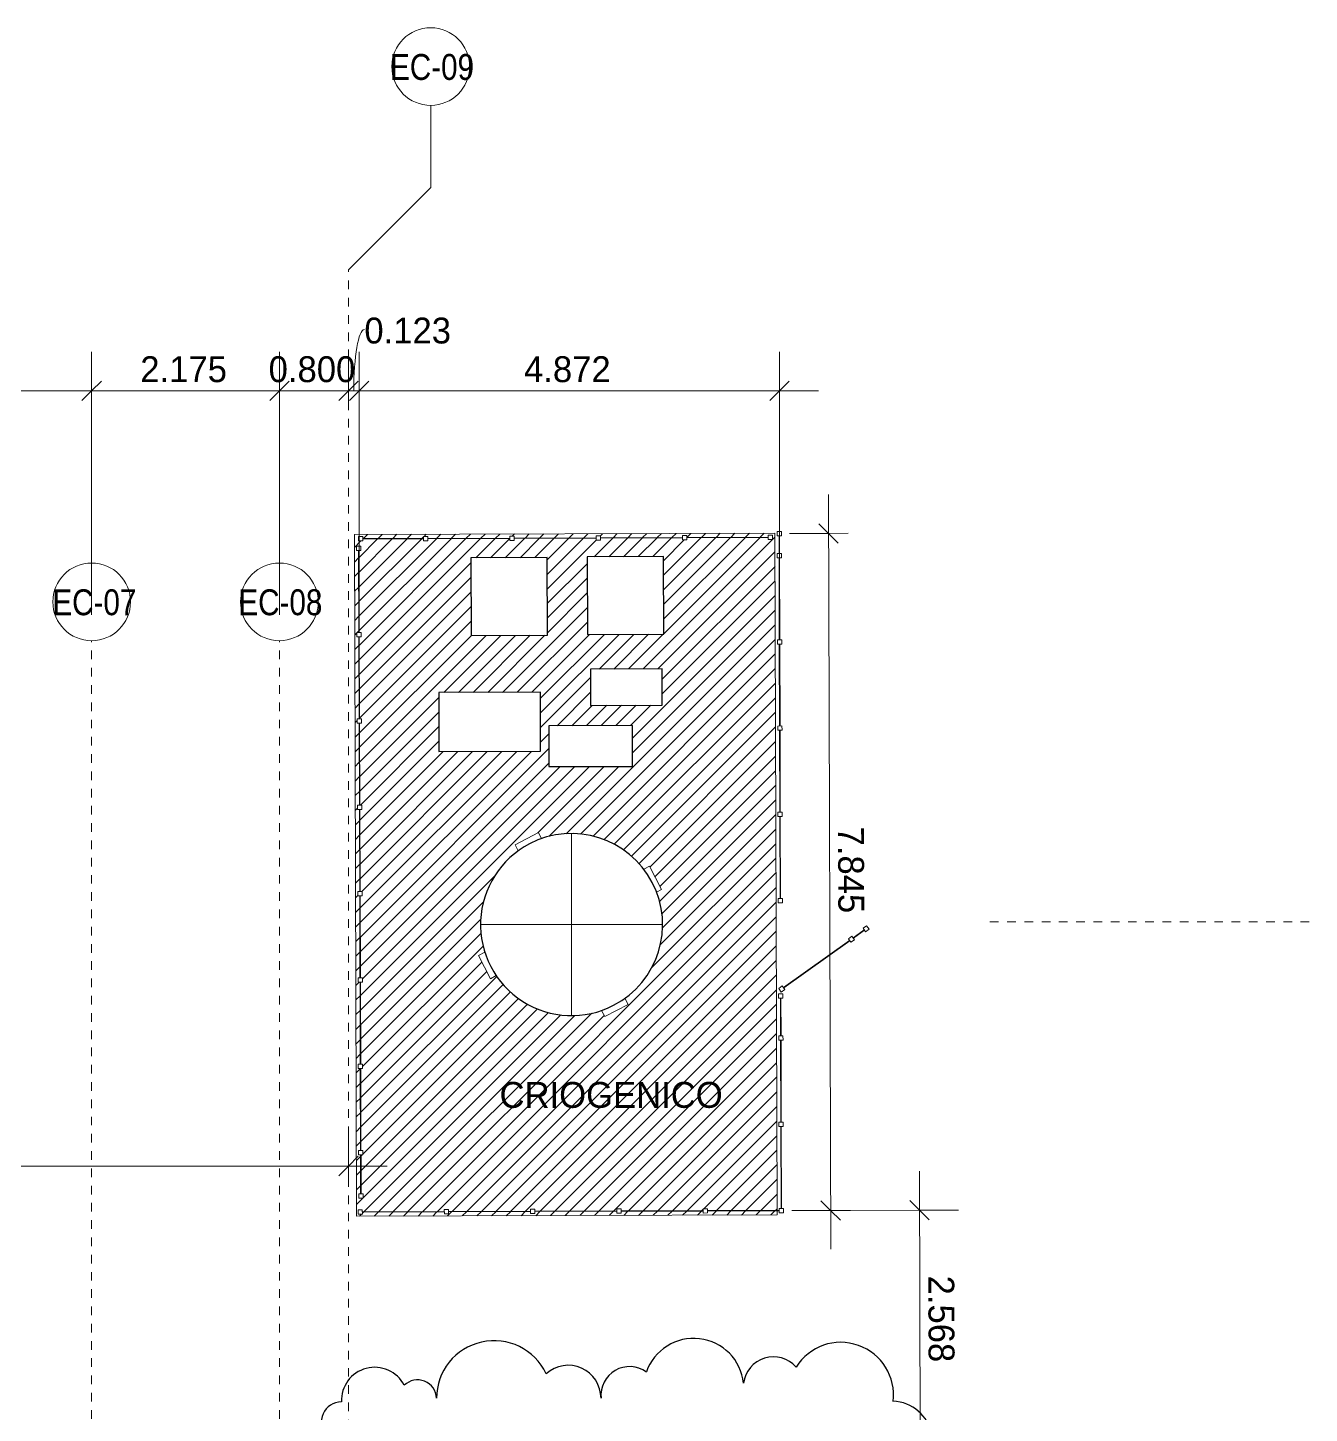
# Model space of a CAD drawing. Header units: metres. Extents: x -43 to 80, y -185 to 8.
# Drawn here: x 7.39 to 22.24, y -116.12 to -100.07 of the extents above; entities that cross this region are included whole.
import ezdxf

# ---------------------------------------------------------------- set-up
doc = ezdxf.new("R2010")
doc.units = ezdxf.units.M
doc.linetypes.add('Grid Line', pattern=[0.022225, 0.0127, -0.003175, 0.003175, -0.003175])
for name, color, linetype, lineweight in [('A-ANNO-DIMS', 7, 'Continuous', 9), ('A-ANNO-DIMS-150', 7, 'Continuous', 9), ('A-DETL-THIN', 7, 'Continuous', 9), ('A-FLOR', 7, 'Continuous', 9), ('A-GENM', 7, 'Continuous', 9), ('A-GLAZ-CWMG', 7, 'Continuous', 9), ('G-ANNO-REVC', 7, 'Continuous', 70), ('G-ANNO-TEXT', 7, 'Continuous', 9), ('S-GRID', 7, 'Continuous', 9), ('S-GRID-IDEN', 7, 'Continuous', 9)]:
    doc.layers.add(name, color=color, linetype=linetype, lineweight=lineweight)
doc.styles.add('Century Gothic', font='GOTHIC.TTF', dxfattribs={"height": 0.3})
doc.styles.add('Saira Condensed', font='SairaCondensed-Regular.ttf', dxfattribs={"height": 0.3})
doc.dimstyles.new('C_G_2_0mm', dxfattribs={"dimscale": 0.3048, "dimtxt": 0.31325, "dimasz": 0.738189, "dimexe": 1.476378, "dimexo": 0.984252, "dimgap": 0.049213, "dimtad": 1, "dimdec": 3, "dimrnd": 0.001, "dimzin": 0, "dimdsep": 46, "dimtxsty": 'Century Gothic', "dimblk1": 'OBLIQUE', "dimblk2": 'OBLIQUE', "dimsah": 1, "dimcen": 0.09, "dimdle": 1.476378, "dimazin": 2, "dimtfac": 1, "dimtdec": 4, "dimtix": 1, "dimtmove": 0, "dimatfit": 3, "dimfxl": 1, "dimtvp": 1, "dimtolj": 1, "dimtzin": 0, "dimarcsym": 2})
doc.dimstyles.new('C_G_2_0mm_1', dxfattribs={"dimscale": 0.3048, "dimtxt": 0.31325, "dimasz": 0.738189, "dimexe": 1.476378, "dimexo": 0.984252, "dimgap": 0.049213, "dimtad": 1, "dimdec": 3, "dimrnd": 0.001, "dimzin": 0, "dimdsep": 46, "dimtxsty": 'Century Gothic', "dimblk1": 'OBLIQUE', "dimblk2": 'OBLIQUE', "dimsah": 1, "dimcen": 0.09, "dimdle": 1.476378, "dimazin": 2, "dimtfac": 1, "dimtdec": 4, "dimtix": 1, "dimtmove": 1, "dimatfit": 3, "dimfxl": 1, "dimtvp": 1, "dimtolj": 1, "dimtzin": 0, "dimarcsym": 2})

# ---------------------------------------------------------------- blocks, each defined once
blk = doc.blocks.new('Quad Corner Mullion - 50x50 mm-2223614-N01 - ESTANQUE CABECERA')
at = {"layer": 'A-GLAZ-CWMG'}
for p, q in [((-0.025, -0.025), (-0.025, 0.025)), ((-0.025, 0.025), (0.025, 0.025)), ((0.025, 0.025), (0.025, -0.025)), ((0.025, -0.025), (-0.025, -0.025))]:
    blk.add_line(p, q, dxfattribs=at)
blk = doc.blocks.new('Quad Corner Mullion - 50x50 mm-2223615-N01 - ESTANQUE CABECERA')
at = {"layer": 'A-GLAZ-CWMG'}
for p, q in [((0.025, 0.025), (-0.025, 0.025)), ((-0.025, 0.025), (-0.025, -0.025)), ((0.025, -0.025), (0.025, 0.025)), ((-0.025, -0.025), (0.025, -0.025))]:
    blk.add_line(p, q, dxfattribs=at)
blk = doc.blocks.new('Circular Mullion - 5mm-2218549-N01 - ESTANQUE CABECERA')
at = {"layer": 'A-GLAZ-CWMG'}
for p, q in [((17.267, -121.423), (17.26, -122.373)), ((17.262, -122.373), (17.269, -121.423)), ((17.265, -122.373), (17.272, -121.424))]:
    blk.add_line(p, q, dxfattribs=at)
blk = doc.blocks.new('Circular Mullion - 5mm-2221786-N01 - ESTANQUE CABECERA')
at = {"layer": 'A-GLAZ-CWMG'}
for p, q in [((16.098, -113.772), (15.267, -113.775)), ((16.098, -113.774), (15.267, -113.777)), ((15.267, -113.78), (16.098, -113.777))]:
    blk.add_line(p, q, dxfattribs=at)
blk = doc.blocks.new('Rectangular Mullion - 50 x 50 mm-2223609-N01 - ESTANQUE CABECERA')
at = {"layer": 'A-GLAZ-CWMG'}
for p, q in [((-0.025, -0.025), (-0.025, 0.025)), ((-0.025, 0.025), (0.025, 0.025)), ((0.025, 0.025), (0.025, -0.025)), ((0.025, -0.025), (-0.025, -0.025))]:
    blk.add_line(p, q, dxfattribs=at)
blk = doc.blocks.new('Quad Corner Mullion - 50x50 mm-2223619-N01 - ESTANQUE CABECERA')
at = {"layer": 'A-GLAZ-CWMG'}
for p, q in [((-0.025, -0.025), (-0.025, 0.025)), ((-0.025, 0.025), (0.025, 0.025)), ((0.025, 0.025), (0.025, -0.025)), ((0.025, -0.025), (-0.025, -0.025))]:
    blk.add_line(p, q, dxfattribs=at)
blk = doc.blocks.new('Circular Mullion - 5mm-2223885-N01 - ESTANQUE CABECERA')
at = {"layer": 'A-GLAZ-CWMG'}
for p, q in [((16.112, -111.312), (16.114, -111.749)), ((16.115, -111.312), (16.116, -111.749)), ((16.119, -111.749), (16.117, -111.312))]:
    blk.add_line(p, q, dxfattribs=at)
blk = doc.blocks.new('Circular Mullion - 5mm-2223887-N01 - ESTANQUE CABECERA')
at = {"layer": 'A-GLAZ-CWMG'}
for p, q in [((16.095, -105.954), (16.095, -106.159)), ((16.097, -105.954), (16.098, -106.159)), ((16.1, -106.159), (16.1, -105.954))]:
    blk.add_line(p, q, dxfattribs=at)
blk = doc.blocks.new('Circular Mullion - 5mm-2221313-N01 - ESTANQUE CABECERA')
at = {"layer": 'A-GLAZ-CWMG'}
for p, q in [((17.162, -132.306), (16.221, -132.299)), ((16.221, -132.302), (17.162, -132.309)), ((16.221, -132.304), (17.162, -132.311))]:
    blk.add_line(p, q, dxfattribs=at)
blk = doc.blocks.new('Circular Mullion - 5mm-2224056-N01 - ESTANQUE CABECERA')
at = {"layer": 'A-GLAZ-CWMG'}
for p, q in [((11.977, -105.985), (11.273, -105.987)), ((11.273, -105.99), (11.977, -105.987)), ((11.273, -105.992), (11.977, -105.99))]:
    blk.add_line(p, q, dxfattribs=at)
blk = doc.blocks.new('Circular Mullion - 5mm-2223496-N01 - ESTANQUE CABECERA')
at = {"layer": 'A-GLAZ-CWMG'}
for p, q in [((11.247, -113.127), (11.248, -113.582)), ((11.251, -113.582), (11.249, -113.127)), ((11.253, -113.582), (11.252, -113.127))]:
    blk.add_line(p, q, dxfattribs=at)
blk = doc.blocks.new('Circular Mullion - 5mm-2224039-N01 - ESTANQUE CABECERA')
at = {"layer": 'A-GLAZ-CWMG'}
for p, q in [((17.082, -110.522), (16.953, -110.614)), ((17.084, -110.524), (16.954, -110.616)), ((16.956, -110.618), (17.085, -110.526))]:
    blk.add_line(p, q, dxfattribs=at)
blk = doc.blocks.new('M_Tanque Gas indura - M_Tanque Gas indura-2225496-N01 - ESTANQUE CABECERA')
at = {"layer": 'A-GENM'}
for p, q in [((-0.152, 1.047), (-0.152, 1.123)), ((0.152, 1.123), (-0.152, 1.123)), ((0.152, 1.123), (0.152, 1.039)), ((-1.153, 0.152), (-1.073, 0.152)), ((-1.153, 0.152), (-1.153, -0.152)), ((1.013, 0.152), (1.093, 0.152)), ((1.093, -0.152), (1.093, 0.152)), ((-1.073, -0.152), (-1.153, -0.152)), ((1.093, -0.152), (1.013, -0.152)), ((-0.152, -1.113), (-0.152, -1.047)), ((-0.152, -1.113), (0.152, -1.113)), ((0.152, -1.039), (0.152, -1.113))]:
    blk.add_line(p, q, dxfattribs=at)
at = {"layer": 'A-GENM', "lineweight": 25}
for start, end in [(360, 180), (180, 360)]:
    blk.add_arc((-0.03, 0), 1.055, start, end, dxfattribs=at)
blk = doc.blocks.new('M_Radiadores tanque Indura - M_Radiadores tanque Indura-2227820-N01 - ESTANQUE CABECERA')
at = {"layer": 'A-GENM', "lineweight": 25}
for p, q in [((0.45, 0.442), (-0.45, 0.442)), ((-0.45, 0.442), (-0.45, -0.442)), ((0.45, -0.442), (0.45, 0.442)), ((-0.45, -0.442), (0.45, -0.442))]:
    blk.add_line(p, q, dxfattribs=at)
blk = doc.blocks.new('M_Radiadores tanque Indura - M_Radiadores tanque Indura-2227789-N01 - ESTANQUE CABECERA')
at = {"layer": 'A-GENM', "lineweight": 25}
for p, q in [((0.21, 0.415), (-0.21, 0.415)), ((-0.21, 0.415), (-0.21, -0.415)), ((0.21, -0.415), (0.21, 0.415)), ((-0.21, -0.415), (0.21, -0.415))]:
    blk.add_line(p, q, dxfattribs=at)
blk = doc.blocks.new('M_Radiadores tanque Indura - M_Radiadores tanque Indura-2227790-N01 - ESTANQUE CABECERA')
at = {"layer": 'A-GENM', "lineweight": 25}
for p, q in [((0.237, 0.484), (-0.237, 0.484)), ((-0.237, 0.484), (-0.237, -0.484)), ((0.237, -0.484), (0.237, 0.484)), ((-0.237, -0.484), (0.237, -0.484))]:
    blk.add_line(p, q, dxfattribs=at)
blk = doc.blocks.new('M_Radiadores tanque Indura - M_Radiadores tanque Indura-2227791-N01 - ESTANQUE CABECERA')
at = {"layer": 'A-GENM', "lineweight": 25}
for p, q in [((0.342, 0.589), (-0.342, 0.589)), ((-0.342, 0.589), (-0.342, -0.589)), ((0.342, -0.589), (0.342, 0.589)), ((-0.342, -0.589), (0.342, -0.589))]:
    blk.add_line(p, q, dxfattribs=at)
blk = doc.blocks.new('Grid - 3mm-1144979-N01 - ESTANQUE CABECERA')
at = {"layer": 'S-GRID-IDEN', "color": 253, "true_color": 0xaaaaaa}
blk.add_circle((0, 0), 0.003, dxfattribs=at)
blk = doc.blocks.new('DIMBLOCK1-N01 - ESTANQUE CABECERA')
at = {"layer": 'A-ANNO-DIMS-150'}
for p, q in [((-5.463, -113.258), (-5.463, -112.808)), ((11.107, -113.258), (11.107, -112.808)), ((-5.913, -113.258), (11.557, -113.258)), ((-5.463, -113.258), (-5.463, -113.399)), ((11.107, -113.258), (11.107, -113.399))]:
    blk.add_line(p, q, dxfattribs=at)
at = {"layer": 'A-ANNO-DIMS-150', "lineweight": 35}
for p, q in [((-5.463, -113.258), (-5.351, -113.145)), ((11.107, -113.258), (11.22, -113.145)), ((-5.463, -113.258), (-5.576, -113.37)), ((11.107, -113.258), (10.995, -113.37))]:
    blk.add_line(p, q, dxfattribs=at)
at = {"layer": 'A-ANNO-DIMS-150', "color": 0, "insert": (2.18, -112.858), "char_height": 0.3, "width": 1.5394, "attachment_point": 1, "line_spacing_factor": 0.984502, "style": 'Century Gothic'}
blk.add_mtext('16.571', dxfattribs=at)
blk = doc.blocks.new('_Oblique')
at = {"color": 0, "linetype": 'ByBlock', "lineweight": -2}
blk.add_line((-0.5, -0.5), (0.5, 0.5), dxfattribs=at)
blk = doc.blocks.new('DIMBLOCK7-N01 - ESTANQUE CABECERA')
at = {"layer": 'A-ANNO-DIMS-150'}
for p, q in [((5.454, -104.275), (5.454, -103.825)), ((8.131, -104.275), (8.131, -103.825)), ((5.454, -104.275), (8.131, -104.275)), ((5.454, -104.275), (5.454, -106.871)), ((8.131, -104.275), (8.131, -106.871))]:
    blk.add_line(p, q, dxfattribs=at)
at = {"layer": 'A-ANNO-DIMS-150', "lineweight": 35}
for p, q in [((5.454, -104.275), (5.567, -104.162)), ((8.131, -104.275), (8.244, -104.162)), ((5.454, -104.275), (5.342, -104.387)), ((8.131, -104.275), (8.019, -104.387))]:
    blk.add_line(p, q, dxfattribs=at)
at = {"layer": 'A-ANNO-DIMS-150', "color": 0, "insert": (6.268, -103.875), "char_height": 0.3, "width": 1.25897, "attachment_point": 1, "line_spacing_factor": 0.984502, "style": 'Century Gothic'}
blk.add_mtext('2.677', dxfattribs=at)
blk = doc.blocks.new('DIMBLOCK8-N01 - ESTANQUE CABECERA')
at = {"layer": 'A-ANNO-DIMS-150'}
for p, q in [((8.131, -104.275), (8.131, -103.825)), ((10.307, -104.275), (10.307, -103.825)), ((8.131, -104.275), (10.307, -104.275)), ((8.131, -104.275), (8.131, -106.871)), ((10.307, -104.275), (10.307, -106.871))]:
    blk.add_line(p, q, dxfattribs=at)
at = {"layer": 'A-ANNO-DIMS-150', "lineweight": 35}
for p, q in [((8.131, -104.275), (8.244, -104.162)), ((10.307, -104.275), (10.419, -104.162)), ((8.131, -104.275), (8.019, -104.387)), ((10.307, -104.275), (10.194, -104.387))]:
    blk.add_line(p, q, dxfattribs=at)
at = {"layer": 'A-ANNO-DIMS-150', "color": 0, "insert": (8.695, -103.875), "char_height": 0.3, "width": 1.25897, "attachment_point": 1, "line_spacing_factor": 0.984502, "style": 'Century Gothic'}
blk.add_mtext('2.175', dxfattribs=at)
blk = doc.blocks.new('DIMBLOCK9-N01 - ESTANQUE CABECERA')
at = {"layer": 'A-ANNO-DIMS-150'}
for p, q in [((10.307, -104.275), (10.307, -103.825)), ((11.107, -104.275), (11.107, -103.825)), ((10.307, -104.275), (11.107, -104.275)), ((10.307, -104.275), (10.307, -106.871)), ((11.107, -104.275), (11.107, -104.416))]:
    blk.add_line(p, q, dxfattribs=at)
at = {"layer": 'A-ANNO-DIMS-150', "lineweight": 35}
for p, q in [((10.307, -104.275), (10.419, -104.162)), ((11.107, -104.275), (11.22, -104.162)), ((10.307, -104.275), (10.194, -104.387)), ((11.107, -104.275), (10.995, -104.387))]:
    blk.add_line(p, q, dxfattribs=at)
at = {"layer": 'A-ANNO-DIMS-150', "color": 0, "insert": (10.182, -103.875), "char_height": 0.3, "width": 1.25897, "attachment_point": 1, "line_spacing_factor": 0.984502, "style": 'Century Gothic'}
blk.add_mtext('0.800', dxfattribs=at)
blk = doc.blocks.new('DIMBLOCK10-N01 - ESTANQUE CABECERA')
at = {"layer": 'A-ANNO-DIMS-150'}
for p, q in [((11.107, -104.275), (11.107, -103.825)), ((11.23, -104.275), (11.23, -103.825)), ((11.107, -104.275), (11.23, -104.275)), ((11.107, -104.275), (11.107, -104.416)), ((11.23, -104.275), (11.23, -106.802))]:
    blk.add_line(p, q, dxfattribs=at)
at = {"layer": 'A-ANNO-DIMS-150', "lineweight": 35}
for p, q in [((11.107, -104.275), (11.22, -104.162)), ((11.23, -104.275), (11.342, -104.162)), ((11.107, -104.275), (10.995, -104.387)), ((11.23, -104.275), (11.117, -104.387))]:
    blk.add_line(p, q, dxfattribs=at)
at = {"layer": 'A-ANNO-DIMS-150'}
blk.add_ellipse((11.291, -104.275), major_axis=(0, 0.709), ratio=0.173526, start_param=0, end_param=1.570796, dxfattribs=at)
at = {"layer": 'A-ANNO-DIMS-150', "color": 0, "insert": (11.291, -103.427), "char_height": 0.3, "width": 1.25897, "attachment_point": 1, "line_spacing_factor": 0.984502, "style": 'Century Gothic'}
blk.add_mtext('0.123', dxfattribs=at)
blk = doc.blocks.new('DIMBLOCK11-N01 - ESTANQUE CABECERA')
at = {"layer": 'A-ANNO-DIMS-150'}
for p, q in [((11.23, -104.275), (11.23, -103.825)), ((16.101, -104.275), (16.101, -103.825)), ((11.23, -104.275), (16.551, -104.275)), ((11.23, -104.275), (11.23, -106.802)), ((16.101, -104.275), (16.101, -106.884))]:
    blk.add_line(p, q, dxfattribs=at)
at = {"layer": 'A-ANNO-DIMS-150', "lineweight": 35}
for p, q in [((11.23, -104.275), (11.342, -104.162)), ((16.101, -104.275), (16.214, -104.162)), ((11.23, -104.275), (11.117, -104.387)), ((16.101, -104.275), (15.989, -104.387))]:
    blk.add_line(p, q, dxfattribs=at)
at = {"layer": 'A-ANNO-DIMS-150', "color": 0, "insert": (13.141, -103.875), "char_height": 0.3, "width": 1.25897, "attachment_point": 1, "line_spacing_factor": 0.984502, "style": 'Century Gothic'}
blk.add_mtext('4.872', dxfattribs=at)
blk = doc.blocks.new('DIMBLOCK22-N01 - ESTANQUE CABECERA')
at = {"layer": 'A-ANNO-DIMS-150'}
for p, q in [((16.695, -114.222), (16.667, -105.477)), ((16.668, -105.927), (16.218, -105.929)), ((16.668, -105.927), (16.897, -105.926)), ((16.693, -113.772), (16.243, -113.774)), ((16.693, -113.772), (16.923, -113.772))]:
    blk.add_line(p, q, dxfattribs=at)
at = {"layer": 'A-ANNO-DIMS-150', "lineweight": 35}
for p, q in [((16.668, -105.927), (16.555, -105.815)), ((16.668, -105.927), (16.781, -106.039)), ((16.693, -113.772), (16.581, -113.66)), ((16.693, -113.772), (16.806, -113.885))]:
    blk.add_line(p, q, dxfattribs=at)
at = {"layer": 'A-ANNO-DIMS-150', "color": 0, "insert": (17.079, -109.324), "char_height": 0.3, "width": 1.25897, "attachment_point": 1, "rotation": 270.1847, "line_spacing_factor": 0.984502, "style": 'Century Gothic'}
blk.add_mtext('7.845', dxfattribs=at)
blk = doc.blocks.new('DIMBLOCK24-N01 - ESTANQUE CABECERA')
at = {"layer": 'A-ANNO-DIMS-150'}
for p, q in [((17.732, -116.337), (17.722, -113.319)), ((17.723, -113.769), (16.923, -113.772)), ((17.723, -113.769), (18.173, -113.768)), ((17.732, -116.337), (17.603, -116.338)), ((17.732, -116.337), (18.182, -116.336))]:
    blk.add_line(p, q, dxfattribs=at)
at = {"layer": 'A-ANNO-DIMS-150', "lineweight": 35}
for p, q in [((17.723, -113.769), (17.611, -113.657)), ((17.723, -113.769), (17.836, -113.881)), ((17.732, -116.337), (17.619, -116.225)), ((17.732, -116.337), (17.845, -116.449))]:
    blk.add_line(p, q, dxfattribs=at)
at = {"layer": 'A-ANNO-DIMS-150', "color": 0, "insert": (18.125, -114.527), "char_height": 0.3, "width": 1.25897, "attachment_point": 1, "rotation": 270.1847, "line_spacing_factor": 0.984502, "style": 'Century Gothic'}
blk.add_mtext('2.568', dxfattribs=at)
blk = doc.blocks.new('Family - ___-2308433-N01 - ESTANQUE CABECERA')
at = {"layer": 'G-ANNO-REVC', "color": 6, "lineweight": 25, "true_color": 0xff00ff}
for centre, radius, start, end in [((-43.49, -108.117), 0.386, 359.8797, 154.671), ((-43.947, -108.158), 0.233, 62.4684, 194.2787), ((-43.042, -108.329), 0.221, 334.671, 106.4813), ((-42.251, -108.732), 0.667, 357.6771, 152.4684), ((-41.49, -109.128), 0.381, 332.4684, 104.2787), ((-40.843, -109.427), 0.332, 26.6346, 158.4449), ((-40.148, -109.701), 0.581, 338.4449, 133.2362), ((-39.32, -110.112), 0.349, 13.7718, 145.5821), ((-38.672, -110.556), 0.611, 325.5821, 120.3733), ((-38.399, -111.311), 0.471, 265.8295, 60.6207)]:
    blk.add_arc(centre, radius, start, end, dxfattribs=at)

msp = doc.modelspace()

# ---------------------------------------------------------------- hatches: boundary and pattern name
at = {"layer": 'A-FLOR', "true_color": 0xc0c0c0}
h = msp.add_hatch(dxfattribs=at)
h.set_pattern_fill('FP_2', color=9, style=0, pattern_type=2)
h.set_pattern_definition([(45, (0, 0), (-0.08485281, 0.08485281), [])])
h.paths.add_polyline_path([(15.0268, -105.9728), (15.0269, -105.9751), (15.9679, -105.972), (15.9679, -105.9495), (16.0178, -105.9494), (16.0179, -105.9994), (15.9679, -105.9995), (15.9678, -105.977), (15.0268, -105.9801), (15.0268, -106.0026), (14.9769, -106.0027), (14.9767, -105.9802), (14.0268, -105.9833), (14.0268, -106.0058), (13.9769, -106.0059), (13.9767, -105.9834), (13.0268, -105.9865), (13.0268, -106.009), (12.9769, -106.0092), (12.9767, -105.9867), (12.0268, -105.9897), (12.0268, -106.0122), (11.9769, -106.0124), (11.9767, -105.9899), (11.2726, -105.9922), (11.2727, -106.0147), (11.2227, -106.0148), (11.2225, -105.9648), (11.2725, -105.9647), (11.2727, -105.9872), (11.9768, -105.9835), (11.9767, -105.9624), (12.0267, -105.9622), (12.0269, -105.9847), (12.9768, -105.9817), (12.9768, -105.9592), (13.0267, -105.959), (13.0269, -105.9815), (13.9768, -105.9784), (13.9768, -105.9559), (14.0267, -105.9558), (14.0269, -105.9783), (14.9768, -105.9752), (14.9768, -105.9527), (15.0267, -105.9526), (15.0268, -105.9733)])
h.paths.add_polyline_path([(11.2286, -108.077), (11.2299, -108.077), (11.2304, -108.077), (11.2274, -107.1271), (11.2049, -107.127), (11.2047, -107.0771), (11.2272, -107.077), (11.2241, -106.1271), (11.2016, -106.1271), (11.2015, -106.0771), (11.2515, -106.077), (11.2516, -106.127), (11.2291, -106.1271), (11.2322, -107.077), (11.2547, -107.077), (11.2549, -107.127), (11.2324, -107.1271), (11.2368, -108.077), (11.2579, -108.077), (11.2581, -108.127), (11.2356, -108.1271), (11.2386, -109.077), (11.2611, -109.077), (11.2613, -109.127), (11.2388, -109.1271), (11.2419, -110.077), (11.2644, -110.077), (11.2645, -110.1269), (11.242, -110.1271), (11.2465, -111.077), (11.2676, -111.0769), (11.2678, -111.1269), (11.2453, -111.1271), (11.2483, -112.077), (11.2708, -112.077), (11.271, -112.1269), (11.2485, -112.1271), (11.2515, -113.077), (11.274, -113.0769), (11.2742, -113.1269), (11.2517, -113.1271), (11.2532, -113.582), (11.2757, -113.5819), (11.2758, -113.6319), (11.2258, -113.6321), (11.2257, -113.5821), (11.2482, -113.5819), (11.2453, -113.127), (11.2242, -113.1271), (11.224, -113.0771), (11.2465, -113.0769), (11.2435, -112.127), (11.221, -112.127), (11.2208, -112.0771), (11.2433, -112.0769), (11.2403, -111.127), (11.2178, -111.127), (11.2176, -111.0771), (11.2401, -111.0769), (11.237, -110.127), (11.2145, -110.1271), (11.2144, -110.0771), (11.2369, -110.0769), (11.2338, -109.127), (11.2113, -109.1271), (11.2111, -109.0771), (11.2336, -109.0757), (11.2306, -108.127), (11.2081, -108.127), (11.2079, -108.0771), (11.2292, -108.077)])
h.paths.add_polyline_path([(11.2351, -110.077), (11.2363, -110.077), (11.2357, -110.077)])
h.paths.add_polyline_path([(11.2015, -113.8402), (12.2175, -113.8369), (12.2174, -113.7894), (11.2675, -113.7925), (11.2675, -113.815), (11.2176, -113.8151), (11.2174, -113.7651), (11.2674, -113.765), (11.2676, -113.7875), (12.2175, -113.7844), (12.2175, -113.7619), (12.2674, -113.7617), (12.2676, -113.7842), (13.2175, -113.7812), (13.2175, -113.7587), (13.2674, -113.7585), (13.2676, -113.781), (14.2175, -113.778), (14.2175, -113.7555), (14.2674, -113.7553), (14.2676, -113.7778), (15.2175, -113.7747), (15.2175, -113.7522), (15.2674, -113.7521), (15.2676, -113.7746), (16.0725, -113.7719), (16.0472, -105.9243), (15.0268, -105.9276), (15.0267, -105.9276), (14.0268, -105.9308), (14.0268, -105.9308), (13.0268, -105.934), (13.0268, -105.934), (12.0268, -105.9372), (12.0268, -105.9372), (11.176, -105.94), (11.1797, -107.077), (11.1797, -107.0771), (11.1829, -108.077), (11.1829, -108.077), (11.1894, -110.077), (11.1894, -110.077), (11.1926, -111.077), (11.1926, -111.077), (11.1958, -112.077), (11.1958, -112.077), (11.2013, -113.7925)])
h.paths.add_polyline_path([(12.2175, -113.8369), (14.2175, -113.8305), (14.2174, -113.783), (13.2675, -113.786), (13.2676, -113.8085), (13.2176, -113.8087), (13.2174, -113.7862), (12.2675, -113.7892), (12.2675, -113.8117), (12.2176, -113.8119), (12.2175, -113.8119)])
h.paths.add_polyline_path([(14.2175, -113.8305), (16.0727, -113.8245), (16.0725, -113.777), (15.2675, -113.7796), (15.2675, -113.8021), (15.2176, -113.8021), (15.2174, -113.7797), (14.2675, -113.7828), (14.2675, -113.8053), (14.2176, -113.8055), (14.2175, -113.8055)])
h.paths.add_polyline_path([(13.2175, -113.8021), (13.2175, -113.8021), (13.2175, -113.7892)])
h.paths.add_polyline_path([(12.2175, -113.7617), (12.2175, -113.7617), (12.2175, -113.6496)])
h.paths.add_polyline_path([(12.2175, -113.7617), (12.2175, -113.7617), (12.2175, -113.6496)])
h.paths.add_polyline_path([(13.2175, -113.7585), (13.2175, -113.7585), (13.2175, -113.6496)])
h.paths.add_polyline_path([(14.2175, -113.7553), (14.2175, -113.7553), (14.2175, -113.6496)])
h.paths.add_polyline_path([(15.2175, -113.7521), (15.2175, -113.7521), (15.2175, -113.6496)])
h.paths.add_polyline_path([(11.271, -112.077), (11.271, -112.077), (11.3743, -112.077)])
h.paths.add_polyline_path([(14.0762, -111.5259), (14.0392, -111.4549), (13.9667, -111.4788), (13.855, -111.5026), (13.7413, -111.5141), (13.627, -111.5133), (13.5135, -111.5002), (13.4021, -111.4748), (13.2941, -111.4376), (13.1907, -111.3889), (13.0932, -111.3293), (13.0027, -111.2595), (12.9203, -111.1804), (12.843, -111.0869), (12.8195, -111.0516), (12.7518, -111.0869), (12.6117, -110.8181), (12.6862, -110.7793), (12.6593, -110.6797), (12.6416, -110.5668), (12.6362, -110.4526), (12.6432, -110.3386), (12.6625, -110.226), (12.6938, -110.1161), (12.7368, -110.0102), (12.7911, -109.9096), (12.8558, -109.8155), (12.9304, -109.7289), (13.0139, -109.6509), (13.075, -109.6052), (13.038, -109.5342), (13.3068, -109.3941), (13.3438, -109.4651), (13.4163, -109.4412), (13.528, -109.4174), (13.6417, -109.4059), (13.756, -109.4067), (13.8695, -109.4198), (13.9809, -109.4452), (14.0889, -109.4824), (14.1923, -109.5311), (14.2898, -109.5907), (14.3803, -109.6605), (14.4627, -109.7396), (14.5289, -109.8187), (14.5945, -109.7845), (14.7347, -110.0533), (14.6759, -110.084), (14.6939, -110.13), (14.7237, -110.2403), (14.7414, -110.3532), (14.7468, -110.4674), (14.7398, -110.5814), (14.7205, -110.694), (14.6892, -110.8039), (14.6461, -110.9098), (14.5919, -111.0103), (14.5271, -111.1045), (14.4526, -111.191), (14.3691, -111.269), (14.308, -111.3148), (14.345, -111.3858), (14.093, -111.5171)])
h.paths.add_polyline_path([(13.4299, -108.6294), (13.4283, -108.1563), (14.3963, -108.1532), (14.3978, -108.6262), (13.528, -108.629)])
h.paths.add_polyline_path([(12.1556, -108.4564), (12.1534, -107.7718), (13.3312, -107.768), (13.3334, -108.4526), (12.7911, -108.4544)])
h.paths.add_polyline_path([(13.9121, -107.9202), (13.9107, -107.4999), (14.7404, -107.4973), (14.7418, -107.9175), (14.3978, -107.9186)])
h.paths.add_polyline_path([(12.5278, -107.1109), (12.5249, -106.2106), (13.4082, -106.2078), (13.4111, -107.108), (13.1312, -107.1089)])
h.paths.add_polyline_path([(13.8757, -107.0992), (13.8728, -106.1989), (14.7562, -106.1961), (14.7591, -107.0963)])
h.paths.add_polyline_path([(13.9768, -106.0264), (13.9768, -106.0264), (13.9768, -106.0264)])
h.paths.add_polyline_path([(15.9679, -106.0264), (15.9679, -106.0264), (15.9679, -105.9995)])
h.paths.add_polyline_path([(12.9768, -106.0264), (12.9768, -106.0264), (12.9768, -106.0092)])
h.paths.add_polyline_path([(14.9768, -106.0264), (14.9768, -106.0264), (14.9768, -106.0027)])
h.paths.add_polyline_path([(11.2726, -105.985), (11.2726, -105.9849), (11.2726, -105.9849)])
h.paths.add_polyline_path([(12.9768, -105.959), (12.9768, -105.959), (12.9768, -105.9342)])
h.paths.add_polyline_path([(13.9768, -105.9558), (13.9768, -105.9558), (13.9768, -105.9309)])
h.paths.add_polyline_path([(14.9768, -105.9526), (14.9768, -105.9526), (14.9768, -105.9277)])

# ---------------------------------------------------------------- linework, layer by layer
at = {"layer": 'A-DETL-THIN'}
for p, q in [((13.6915, -109.4047), (13.6915, -111.5153)), ((12.6362, -110.46), (14.7468, -110.46))]:
    msp.add_line(p, q, dxfattribs=at)
at = {"layer": 'A-FLOR'}
for p, q in [((16.0472, -105.9243), (11.176, -105.94)), ((11.176, -105.94), (11.2015, -113.8402)), ((16.0725, -113.7723), (16.0472, -105.9243)), ((11.2015, -113.8402), (16.0727, -113.8245)), ((16.0727, -113.8245), (16.0725, -113.7766))]:
    msp.add_line(p, q, dxfattribs=at)
at = {"layer": 'S-GRID', "color": 254, "true_color": 0xd4d4d4}
for p, q in [((12.0595, -101.9205), (12.0595, -100.968)), ((11.107, -102.873), (12.0595, -101.9205))]:
    msp.add_line(p, q, dxfattribs=at)
at = {"layer": 'S-GRID', "color": 254, "linetype": 'Grid Line', "true_color": 0xd4d4d4}
for p, q in [((11.107, -182.4986), (11.107, -102.873)), ((8.1314, -161.7861), (8.1314, -107.1708)), ((10.3068, -161.7861), (10.3068, -107.1708)), ((22.2384, -110.4275), (18.4884, -110.4275))]:
    msp.add_line(p, q, dxfattribs=at)

# ---------------------------------------------------------------- block references
at = {"layer": 'A-GENM', "rotation": 90.1846840290152}
for name, p in [('M_Radiadores tanque Indura - M_Radiadores tanque Indura-2227820-N01 - ESTANQUE CABECERA', (12.968, -106.6593)), ('M_Radiadores tanque Indura - M_Radiadores tanque Indura-2227820-N01 - ESTANQUE CABECERA', (14.316, -106.6476)), ('M_Radiadores tanque Indura - M_Radiadores tanque Indura-2227789-N01 - ESTANQUE CABECERA', (14.3263, -107.7087)), ('M_Radiadores tanque Indura - M_Radiadores tanque Indura-2227791-N01 - ESTANQUE CABECERA', (12.7434, -108.1122)), ('M_Radiadores tanque Indura - M_Radiadores tanque Indura-2227790-N01 - ESTANQUE CABECERA', (13.9131, -108.3913))]:
    msp.add_blockref(name, p, dxfattribs=at)
at = {"layer": 'A-GENM', "lineweight": 25, "rotation": 117.5316480064022}
msp.add_blockref('M_Tanque Gas indura - M_Tanque Gas indura-2225496-N01 - ESTANQUE CABECERA', (13.6776, -110.4334), dxfattribs=at)
at = {"layer": 'A-GLAZ-CWMG', "extrusion": (0, 0, -1)}
for name, p, rotation in [('Rectangular Mullion - 50 x 50 mm-2223609-N01 - ESTANQUE CABECERA', (-12.0018, -105.9873), 359.8153159709867), ('Rectangular Mullion - 50 x 50 mm-2223609-N01 - ESTANQUE CABECERA', (-13.0018, -105.9841), 359.8153159709867), ('Rectangular Mullion - 50 x 50 mm-2223609-N01 - ESTANQUE CABECERA', (-14.0018, -105.9809), 359.8153159709867), ('Rectangular Mullion - 50 x 50 mm-2223609-N01 - ESTANQUE CABECERA', (-15.0018, -105.9776), 359.8153159709867), ('Quad Corner Mullion - 50x50 mm-2223619-N01 - ESTANQUE CABECERA', (-16.0972, -105.929), 89.81531597098474), ('Quad Corner Mullion - 50x50 mm-2223619-N01 - ESTANQUE CABECERA', (-11.2476, -105.9897), 359.8153159709867), ('Rectangular Mullion - 50 x 50 mm-2223609-N01 - ESTANQUE CABECERA', (-16.0981, -106.1843), 89.81531597098474), ('Rectangular Mullion - 50 x 50 mm-2223609-N01 - ESTANQUE CABECERA', (-11.2298, -107.102), 269.8153159709856), ('Rectangular Mullion - 50 x 50 mm-2223609-N01 - ESTANQUE CABECERA', (-16.1013, -107.1843), 89.81531597098474), ('Rectangular Mullion - 50 x 50 mm-2223609-N01 - ESTANQUE CABECERA', (-11.233, -108.102), 269.8153159709856), ('Rectangular Mullion - 50 x 50 mm-2223609-N01 - ESTANQUE CABECERA', (-16.1045, -108.1843), 89.81531597098474), ('Rectangular Mullion - 50 x 50 mm-2223609-N01 - ESTANQUE CABECERA', (-11.2362, -109.102), 269.8153159709856), ('Rectangular Mullion - 50 x 50 mm-2223609-N01 - ESTANQUE CABECERA', (-16.1077, -109.1843), 89.81531597098474), ('Rectangular Mullion - 50 x 50 mm-2223609-N01 - ESTANQUE CABECERA', (-11.2394, -110.102), 269.8153159709856), ('Rectangular Mullion - 50 x 50 mm-2223609-N01 - ESTANQUE CABECERA', (-16.9338, -110.6307), 144.4683519935973), ('Quad Corner Mullion - 50x50 mm-2223619-N01 - ESTANQUE CABECERA', (-17.1039, -110.5093), 144.4683519935973), ('Rectangular Mullion - 50 x 50 mm-2223609-N01 - ESTANQUE CABECERA', (-11.2427, -111.102), 269.8153159709856), ('Quad Corner Mullion - 50x50 mm-2223619-N01 - ESTANQUE CABECERA', (-16.1145, -111.2873), 89.81531597098474), ('Rectangular Mullion - 50 x 50 mm-2223609-N01 - ESTANQUE CABECERA', (-16.1161, -111.7743), 89.81531597098474), ('Rectangular Mullion - 50 x 50 mm-2223609-N01 - ESTANQUE CABECERA', (-11.2459, -112.102), 269.8153159709856), ('Rectangular Mullion - 50 x 50 mm-2223609-N01 - ESTANQUE CABECERA', (-16.1193, -112.7743), 89.81531597098474), ('Rectangular Mullion - 50 x 50 mm-2223609-N01 - ESTANQUE CABECERA', (-11.2491, -113.102), 269.8153159709856), ('Quad Corner Mullion - 50x50 mm-2223619-N01 - ESTANQUE CABECERA', (-11.2507, -113.607), 269.8153159709856), ('Rectangular Mullion - 50 x 50 mm-2223609-N01 - ESTANQUE CABECERA', (-12.2425, -113.7868), 179.8153159709847), ('Rectangular Mullion - 50 x 50 mm-2223609-N01 - ESTANQUE CABECERA', (-13.2425, -113.7836), 179.8153159709847), ('Rectangular Mullion - 50 x 50 mm-2223609-N01 - ESTANQUE CABECERA', (-14.2425, -113.7804), 179.8153159709847), ('Rectangular Mullion - 50 x 50 mm-2223609-N01 - ESTANQUE CABECERA', (-15.2425, -113.7772), 179.8153159709847), ('Quad Corner Mullion - 50x50 mm-2223614-N01 - ESTANQUE CABECERA', (-16.1225, -113.7743), 179.8153159709847)]:
    msp.add_blockref(name, p, dxfattribs=dict(at, rotation=rotation))
at = {"layer": 'A-GLAZ-CWMG'}
for name, p, rotation in [('Quad Corner Mullion - 50x50 mm-2223615-N01 - ESTANQUE CABECERA', (15.9929, -105.9745), 0.1846840290133479), ('Quad Corner Mullion - 50x50 mm-2223615-N01 - ESTANQUE CABECERA', (11.2266, -106.1021), 90.1846840290144), ('Circular Mullion - 5mm-2218549-N01 - ESTANQUE CABECERA', (134.2071, -87.4071), 270.617554213967), ('Circular Mullion - 5mm-2218549-N01 - ESTANQUE CABECERA', (135.2071, -87.4039), 270.617554213967), ('Circular Mullion - 5mm-2218549-N01 - ESTANQUE CABECERA', (136.2071, -87.4006), 270.617554213967), ('Circular Mullion - 5mm-2221313-N01 - ESTANQUE CABECERA', (-2.6193, 26.1416), 0.6175542139666842), ('Circular Mullion - 5mm-2218549-N01 - ESTANQUE CABECERA', (-7.3504, 15.1032), 0.6175542139666842), ('Circular Mullion - 5mm-2218549-N01 - ESTANQUE CABECERA', (34.6783, -228.3896), 180.6175542139667), ('Circular Mullion - 5mm-2218549-N01 - ESTANQUE CABECERA', (-7.3472, 14.1033), 0.6175542139655039), ('Circular Mullion - 5mm-2218549-N01 - ESTANQUE CABECERA', (34.6815, -229.3896), 180.6175542139667), ('Circular Mullion - 5mm-2218549-N01 - ESTANQUE CABECERA', (-7.344, 13.1033), 0.6175542139666842), ('Circular Mullion - 5mm-2218549-N01 - ESTANQUE CABECERA', (34.6847, -230.3896), 180.6175542139678), ('Circular Mullion - 5mm-2218549-N01 - ESTANQUE CABECERA', (-7.3408, 12.1033), 0.6175542139660941), ('Circular Mullion - 5mm-2218549-N01 - ESTANQUE CABECERA', (34.688, -231.3896), 180.6175542139667), ('Circular Mullion - 5mm-2218549-N01 - ESTANQUE CABECERA', (-7.3376, 11.1033), 0.6175542139660941), ('Quad Corner Mullion - 50x50 mm-2223615-N01 - ESTANQUE CABECERA', (16.111, -110.1843), 270.1846840290153), ('Circular Mullion - 5mm-2221313-N01 - ESTANQUE CABECERA', (107.7412, -208.2014), 215.9645181913545), ('Circular Mullion - 5mm-2218549-N01 - ESTANQUE CABECERA', (-7.3343, 10.1033), 0.6175542139666842), ('Quad Corner Mullion - 50x50 mm-2223615-N01 - ESTANQUE CABECERA', (16.1273, -111.2067), 215.5316480064027), ('Circular Mullion - 5mm-2218549-N01 - ESTANQUE CABECERA', (34.6963, -233.9796), 180.6175542139667), ('Circular Mullion - 5mm-2218549-N01 - ESTANQUE CABECERA', (-7.3311, 9.1033), 0.6175542139655039), ('Circular Mullion - 5mm-2218549-N01 - ESTANQUE CABECERA', (34.6995, -234.9796), 180.6175542139673), ('Quad Corner Mullion - 50x50 mm-2223615-N01 - ESTANQUE CABECERA', (11.2425, -113.79), 180.1846840290153), ('Circular Mullion - 5mm-2218549-N01 - ESTANQUE CABECERA', (-109.9628, -132.367), 90.61755421396747), ('Circular Mullion - 5mm-2218549-N01 - ESTANQUE CABECERA', (-108.9628, -132.3638), 90.61755421396688), ('Circular Mullion - 5mm-2218549-N01 - ESTANQUE CABECERA', (-107.9628, -132.3606), 90.6175542139671), ('Circular Mullion - 5mm-2218549-N01 - ESTANQUE CABECERA', (-106.9628, -132.3574), 90.6175542139671)]:
    msp.add_blockref(name, p, dxfattribs=dict(at, rotation=rotation))
for name in ['Circular Mullion - 5mm-2223887-N01 - ESTANQUE CABECERA', 'Circular Mullion - 5mm-2224056-N01 - ESTANQUE CABECERA', 'Circular Mullion - 5mm-2224039-N01 - ESTANQUE CABECERA', 'Circular Mullion - 5mm-2223885-N01 - ESTANQUE CABECERA', 'Circular Mullion - 5mm-2223496-N01 - ESTANQUE CABECERA', 'Circular Mullion - 5mm-2221786-N01 - ESTANQUE CABECERA']:
    msp.add_blockref(name, (0, 0), dxfattribs=at)
at = {"layer": 'G-ANNO-REVC', "color": 6, "lineweight": 25, "true_color": 0xff00ff, "rotation": 27.5316480064027}
msp.add_blockref('Family - ___-2308433-N01 - ESTANQUE CABECERA', (0, 0), dxfattribs=at)
at = {"layer": 'S-GRID-IDEN', "color": 253, "true_color": 0xaaaaaa, "xscale": 149.9999999999999, "yscale": 149.9999999999999, "zscale": 149.9999999999999}
for p in [(12.0595, -100.518), (8.1314, -106.7208), (10.3068, -106.7208)]:
    msp.add_blockref('Grid - 3mm-1144979-N01 - ESTANQUE CABECERA', p, dxfattribs=at)

# ---------------------------------------------------------------- texts
at = {"layer": 'G-ANNO-TEXT', "insert": (12.857, -112.2838), "char_height": 0.3, "width": 3.415189, "attachment_point": 1, "style": 'Century Gothic'}
msp.add_mtext('CRIOGENICO', dxfattribs=at)
at = {"layer": 'S-GRID-IDEN', "color": 253, "true_color": 0xaaaaaa, "char_height": 0.3, "attachment_point": 1, "style": 'Saira Condensed'}
for s, insert, width in [('EC-09', (11.5882, -100.3728), 1.130379), ('EC-07', (7.6758, -106.5756), 1.094303), ('EC-08', (9.831, -106.5756), 1.142405)]:
    msp.add_mtext(s, dxfattribs=dict(at, insert=insert, width=width))

# ---------------------------------------------------------------- dimensions: what is measured, and where the dimension line sits
at = {"layer": 'A-ANNO-DIMS'}
dim = msp.add_linear_dim(base=(11.2298, -104.2748), p1=(11.107, -104.1157), p2=(11.2298, -107.102), dimstyle='C_G_2_0mm_1', override={"dimpost": '<>', "dimfxl": 2.98882}, dxfattribs=at)
dim.commit()
dim.dimension.update_dxf_attribs({"geometry": 'DIMBLOCK10-N01 - ESTANQUE CABECERA', "text_midpoint": (11.9209, -103.6275), "dimtype": 160})
for base, p1, p2, override, picture, middle in [((8.1314, -104.2748), (5.4541, -107.1708), (8.1314, -107.1708), {"dimpost": '<>', "dimfxl": 2.677358}, 'DIMBLOCK7-N01 - ESTANQUE CABECERA', (6.7928, -104.1023)), ((10.3068, -104.2748), (8.1314, -107.1708), (10.3068, -107.1708), {"dimpost": '<>', "dimfxl": 2.175401}, 'DIMBLOCK8-N01 - ESTANQUE CABECERA', (9.2191, -104.1023)), ((16.10129, -104.27485), (11.22978, -107.10205), (16.10129, -107.18432), {"dimpost": '<>', "dimfxl": 4.872205}, 'DIMBLOCK11-N01 - ESTANQUE CABECERA', (13.66553, -104.1023))]:
    dim = msp.add_linear_dim(base=base, p1=p1, p2=p2, dimstyle='C_G_2_0mm', override=override, dxfattribs=at)
    dim.commit()
    dim.dimension.update_dxf_attribs({"geometry": picture, "text_midpoint": middle})
for base, p1, p2, angle, override, picture, middle in [((11.107, -104.2748), (10.3068, -107.1708), (11.107, -104.1157), 0, {"dimpost": '<>', "dimfxl": 3.158121}, 'DIMBLOCK9-N01 - ESTANQUE CABECERA', (10.7069, -104.1023)), ((16.6681, -105.9272), (16.6225, -113.7727), (16.5972, -105.9274), 270.18468, {"dimpost": '<>', "dimfxl": 7.845363}, 'DIMBLOCK22-N01 - ESTANQUE CABECERA', (16.8533, -109.8493)), ((11.10703, -113.25787), (-5.46348, -113.09877), (11.10703, -113.09877), 0, {"dimpost": '<>', "dimfxl": 16.570505}, 'DIMBLOCK1-N01 - ESTANQUE CABECERA', (2.82178, -113.08532)), ((17.7234, -113.7692), (17.3028, -116.3386), (16.6225, -113.7727), 270.18468, {"dimpost": '<>', "dimfxl": 2.654507}, 'DIMBLOCK24-N01 - ESTANQUE CABECERA', (17.9001, -115.0526))]:
    dim = msp.add_linear_dim(base=base, p1=p1, p2=p2, angle=angle, dimstyle='C_G_2_0mm', override=override, dxfattribs=at)
    dim.commit()
    dim.dimension.update_dxf_attribs({"geometry": picture, "text_midpoint": middle})

doc.saveas('drawing.dxf')
